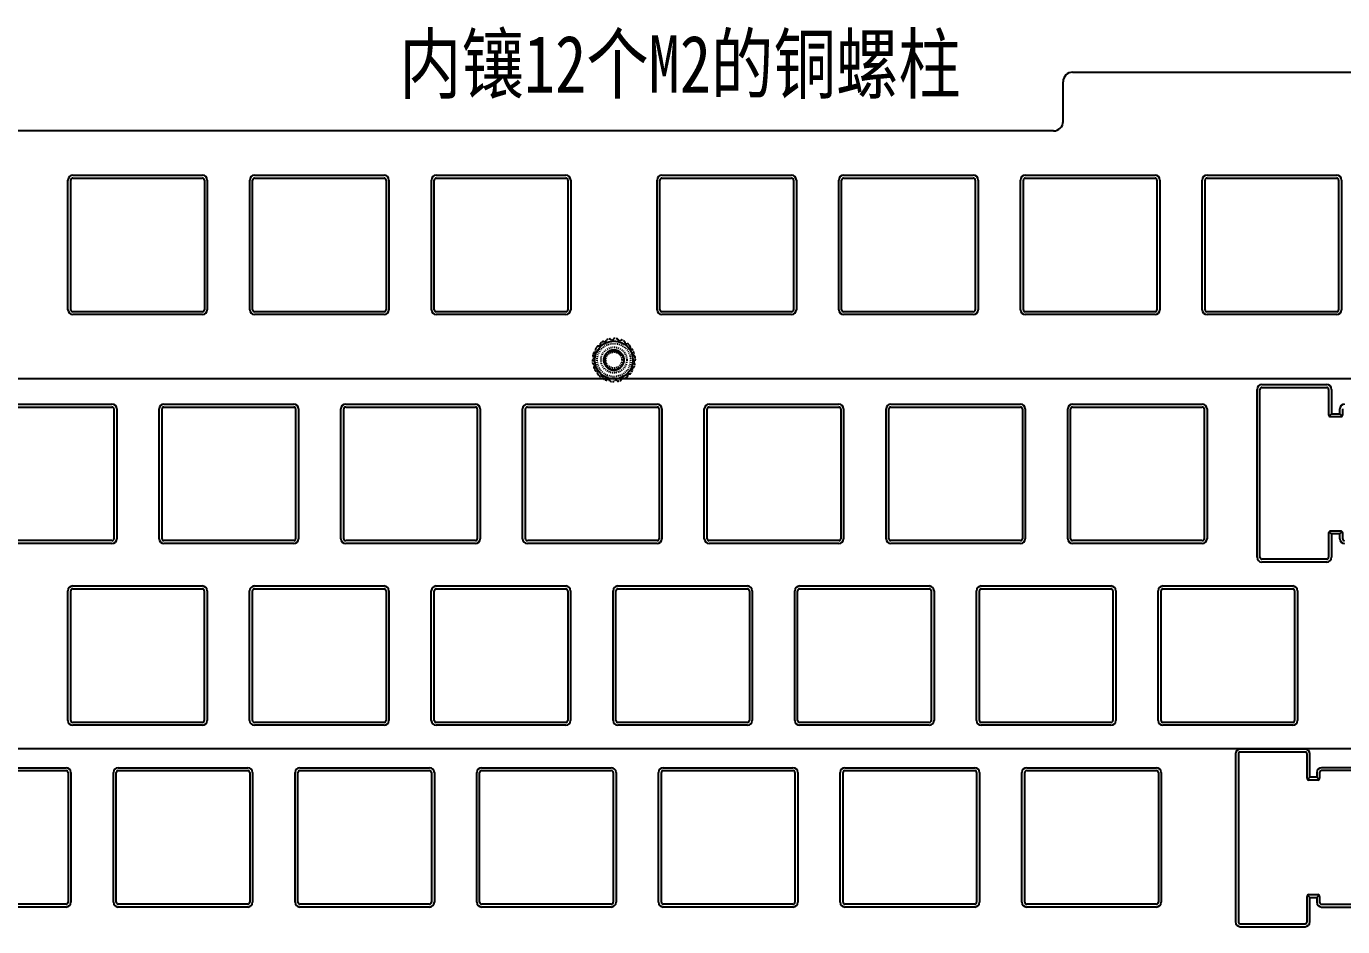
# Model space of a CAD drawing. Header units: inches. Extents: x 1416 to 2607, y 166 to 435.
# Drawn here: x 1677.5 to 1815.5, y 301.5 to 395.9 of the extents above; entities that cross this region are included whole.
import ezdxf

# ---------------------------------------------------------------- set-up
doc = ezdxf.new("R2010")
doc.units = ezdxf.units.IN
doc.header["$LTSCALE"] = 0.909449
doc.header["$MEASUREMENT"] = 0
doc.header["$PDMODE"] = 3
doc.header["$PDSIZE"] = 0.3125
doc.linetypes.add('HIDDEN', pattern=[0.2, 0.1, -0.1])
doc.linetypes.add('PHANTOM', pattern=[0.8, 0.45, -0.05, 0.1, -0.05, 0.1, -0.05])
doc.layers.get('0').update_dxf_attribs({"linetype": 'CONTINUOUS'})
doc.layers.get('Defpoints').update_dxf_attribs({"linetype": 'CONTINUOUS'})
for name, color, linetype in [('DEFAULT_2', 8, 'HIDDEN'), ('DEFAULT_3', 7, 'PHANTOM'), ('文字', 4, 'CONTINUOUS')]:
    doc.layers.add(name, color=color, linetype=linetype)
doc.styles.get("Standard").update_dxf_attribs({"font": 'txt', "width": 0.8})
doc.dimstyles.get("Standard").update_dxf_attribs({"dimtxt": 6, "dimasz": 4.5, "dimexe": 1, "dimexo": 1, "dimgap": 0.09, "dimtad": 0, "dimzin": 1, "dimdsep": 46, "dimtxsty": 'STANDARD', "dimcen": 0.09, "dimclrd": 5, "dimclre": 5, "dimclrt": 1, "dimadec": 0, "dimazin": 0, "dimtp": 0.01, "dimtm": 0.01, "dimtfac": 1, "dimtofl": 0, "dimtmove": 0, "dimatfit": 3, "dimfxl": 1, "dimtolj": 1, "dimtzin": 4, "dimarcsym": 0})

# ---------------------------------------------------------------- blocks, each defined once
blk = doc.blocks.new('*D17')
at = {"layer": 'DEFAULT_3', "color": 3, "linetype": 'ByBlock', "lineweight": -2}
for p, q in [((1473.09, 358.95), (1468.59, 358.95)), ((1473.09, 356.95), (1473.09, 359.95)), ((1862.72, 358.95), (1477.59, 358.95)), ((1867.22, 356.95), (1867.22, 359.95))]:
    blk.add_line(p, q, dxfattribs=at)
at = {"layer": 'DEFAULT_3', "color": 3, "linetype": 'ByBlock'}
for points in [[(1477.59, 359.7), (1477.59, 358.2), (1473.09, 358.95)], [(1862.72, 359.7), (1862.72, 358.2), (1867.22, 358.95)]]:
    blk.add_solid(points, dxfattribs=at)
at = {"layer": 'Defpoints', "color": 0, "linetype": 'ByBlock'}
for p in [(1867.22, 358.95), (1473.09, 355.95), (1867.22, 355.95)]:
    blk.add_point(p, dxfattribs=at)
at = {"layer": 'DEFAULT_3', "color": 3, "linetype": 'ByBlock', "insert": (1450.5, 358.95), "char_height": 6, "attachment_point": 5}
blk.add_mtext('\\A1;394.13%%P0.1', dxfattribs=at)
blk = doc.blocks.new('*D18')
at = {"layer": 'DEFAULT_3', "color": 3, "linetype": 'ByBlock', "lineweight": -2}
for p, q in [((1469.9, 321.95), (1469.9, 319.15)), ((1870.22, 321.95), (1870.22, 319.15)), ((1469.9, 320.15), (1465.4, 320.15)), ((1865.72, 320.15), (1474.4, 320.15))]:
    blk.add_line(p, q, dxfattribs=at)
at = {"layer": 'DEFAULT_3', "color": 3, "linetype": 'ByBlock'}
for points in [[(1474.4, 320.9), (1474.4, 319.4), (1469.9, 320.15)], [(1865.72, 320.9), (1865.72, 319.4), (1870.22, 320.15)]]:
    blk.add_solid(points, dxfattribs=at)
at = {"layer": 'Defpoints', "color": 0, "linetype": 'ByBlock'}
for p in [(1469.9, 322.95), (1870.22, 322.95), (1469.9, 320.15)]:
    blk.add_point(p, dxfattribs=at)
at = {"layer": 'DEFAULT_3', "color": 3, "linetype": 'ByBlock', "insert": (1447.31, 320.15), "char_height": 6, "attachment_point": 5}
blk.add_mtext('\\A1;400.32%%P0.1', dxfattribs=at)

msp = doc.modelspace()

# ---------------------------------------------------------------- linework, layer by layer
at = {"color": 7, "linetype": 'Continuous'}
for p, q in [((1787.223, 391.075), (1849.223, 391.075)), ((1786.223, 385.924), (1786.223, 390.075)), ((1785.223, 384.924), (1590.193, 384.924)), ((1681.902, 366.173), (1681.902, 379.774)), ((1682.202, 366.173), (1682.202, 379.774)), ((1682.402, 380.274), (1696.002, 380.274)), ((1682.402, 379.974), (1696.002, 379.974)), ((1696.202, 379.774), (1696.202, 366.173)), ((1696.502, 379.774), (1696.502, 366.173)), ((1700.952, 366.173), (1700.952, 379.774)), ((1701.252, 366.173), (1701.252, 379.774)), ((1701.452, 380.274), (1715.052, 380.274)), ((1701.452, 379.974), (1715.052, 379.974)), ((1715.252, 379.774), (1715.252, 366.173)), ((1715.552, 379.774), (1715.552, 366.173)), ((1720.002, 366.173), (1720.002, 379.774)), ((1720.302, 366.173), (1720.302, 379.774)), ((1720.502, 380.274), (1734.102, 380.274)), ((1720.502, 379.974), (1734.102, 379.974)), ((1734.302, 379.774), (1734.302, 366.173)), ((1734.602, 379.774), (1734.602, 366.173)), ((1743.66, 366.173), (1743.66, 379.774)), ((1743.96, 366.173), (1743.96, 379.774)), ((1744.16, 380.274), (1757.76, 380.274)), ((1744.16, 379.974), (1757.76, 379.974)), ((1757.96, 379.774), (1757.96, 366.173)), ((1758.26, 379.774), (1758.26, 366.173)), ((1762.71, 366.173), (1762.71, 379.774)), ((1763.01, 366.173), (1763.01, 379.774)), ((1763.21, 380.274), (1776.81, 380.274)), ((1763.21, 379.974), (1776.81, 379.974)), ((1777.01, 379.774), (1777.01, 366.173)), ((1777.31, 379.774), (1777.31, 366.173)), ((1781.76, 366.173), (1781.76, 379.774)), ((1782.06, 366.173), (1782.06, 379.774)), ((1782.26, 380.274), (1795.86, 380.274)), ((1782.26, 379.974), (1795.86, 379.974)), ((1796.06, 379.774), (1796.06, 366.173)), ((1796.36, 379.774), (1796.36, 366.173)), ((1800.81, 366.173), (1800.81, 379.774)), ((1801.11, 366.173), (1801.11, 379.774)), ((1801.31, 380.274), (1814.91, 380.274)), ((1801.31, 379.974), (1814.91, 379.974)), ((1815.11, 379.774), (1815.11, 366.173)), ((1815.41, 379.774), (1815.41, 366.173)), ((1696.002, 365.974), (1682.402, 365.974)), ((1715.052, 365.974), (1701.452, 365.974)), ((1734.102, 365.974), (1720.502, 365.974)), ((1757.76, 365.974), (1744.16, 365.974)), ((1776.81, 365.974), (1763.21, 365.974)), ((1795.86, 365.974), (1782.26, 365.974)), ((1814.91, 365.974), (1801.31, 365.974)), ((1696.002, 365.674), (1682.402, 365.674)), ((1715.052, 365.674), (1701.452, 365.674)), ((1734.102, 365.674), (1720.502, 365.674)), ((1757.76, 365.674), (1744.16, 365.674)), ((1776.81, 365.674), (1763.21, 365.674)), ((1795.86, 365.674), (1782.26, 365.674)), ((1814.91, 365.674), (1801.31, 365.674)), ((1806.555, 340.232), (1806.555, 357.832)), ((1806.855, 340.232), (1806.855, 357.832)), ((1807.055, 358.332), (1813.855, 358.332)), ((1807.055, 358.032), (1813.855, 358.032)), ((1814.055, 357.832), (1814.055, 355.174)), ((1814.355, 357.832), (1814.355, 355.274)), ((1672.913, 356.274), (1686.513, 356.274)), ((1691.963, 356.274), (1705.563, 356.274)), ((1711.013, 356.274), (1724.613, 356.274)), ((1730.063, 356.274), (1743.663, 356.274)), ((1749.113, 356.274), (1762.713, 356.274)), ((1768.163, 356.274), (1781.763, 356.274)), ((1787.213, 356.274), (1800.813, 356.274)), ((1672.913, 355.974), (1686.513, 355.974)), ((1686.713, 355.774), (1686.713, 342.173)), ((1687.013, 355.774), (1687.013, 342.173)), ((1691.463, 342.173), (1691.463, 355.774)), ((1691.763, 342.173), (1691.763, 355.774)), ((1691.963, 355.974), (1705.563, 355.974)), ((1705.763, 355.774), (1705.763, 342.173)), ((1706.063, 355.774), (1706.063, 342.173)), ((1710.513, 342.173), (1710.513, 355.774)), ((1710.813, 342.173), (1710.813, 355.774)), ((1711.013, 355.974), (1724.613, 355.974)), ((1724.813, 355.774), (1724.813, 342.173)), ((1725.113, 355.774), (1725.113, 342.173)), ((1729.563, 342.173), (1729.563, 355.774)), ((1729.863, 342.173), (1729.863, 355.774)), ((1730.063, 355.974), (1743.663, 355.974)), ((1743.863, 355.774), (1743.863, 342.173)), ((1744.163, 355.774), (1744.163, 342.173)), ((1748.613, 342.173), (1748.613, 355.774)), ((1748.913, 342.173), (1748.913, 355.774)), ((1749.113, 355.974), (1762.713, 355.974)), ((1762.913, 355.774), (1762.913, 342.173)), ((1763.213, 355.774), (1763.213, 342.173)), ((1767.663, 342.173), (1767.663, 355.774)), ((1767.963, 342.173), (1767.963, 355.774)), ((1768.163, 355.974), (1781.763, 355.974)), ((1781.963, 355.774), (1781.963, 342.173)), ((1782.263, 355.774), (1782.263, 342.173)), ((1786.713, 342.173), (1786.713, 355.774)), ((1787.013, 342.173), (1787.013, 355.774)), ((1787.213, 355.974), (1800.813, 355.974)), ((1801.013, 355.774), (1801.013, 342.173)), ((1801.313, 355.774), (1801.313, 342.173)), ((1814.355, 355.274), (1814.114, 355.032)), ((1814.255, 354.974), (1815.333, 354.974)), ((1814.355, 355.274), (1815.233, 355.274)), ((1815.233, 355.274), (1815.233, 355.774)), ((1815.233, 355.274), (1815.474, 355.032)), ((1815.533, 355.174), (1815.533, 355.774)), ((1814.055, 342.774), (1814.055, 340.232)), ((1814.355, 342.674), (1814.114, 342.915)), ((1815.333, 342.974), (1814.255, 342.974)), ((1815.233, 342.674), (1814.355, 342.674)), ((1814.355, 342.674), (1814.355, 340.232)), ((1815.233, 342.674), (1815.474, 342.915)), ((1815.233, 342.173), (1815.233, 342.674)), ((1815.533, 342.173), (1815.533, 342.774)), ((1686.513, 341.974), (1672.913, 341.974)), ((1686.513, 341.674), (1672.913, 341.674)), ((1705.563, 341.974), (1691.963, 341.974)), ((1705.563, 341.674), (1691.963, 341.674)), ((1724.613, 341.974), (1711.013, 341.974)), ((1724.613, 341.674), (1711.013, 341.674)), ((1743.663, 341.974), (1730.063, 341.974)), ((1743.663, 341.674), (1730.063, 341.674)), ((1762.713, 341.974), (1749.113, 341.974)), ((1762.713, 341.674), (1749.113, 341.674)), ((1781.763, 341.974), (1768.163, 341.974)), ((1781.763, 341.674), (1768.163, 341.674)), ((1800.813, 341.974), (1787.213, 341.974)), ((1800.813, 341.674), (1787.213, 341.674)), ((1813.855, 340.032), (1807.055, 340.032)), ((1813.855, 339.732), (1807.055, 339.732)), ((1681.893, 323.124), (1681.893, 336.724)), ((1682.193, 323.124), (1682.193, 336.724)), ((1682.393, 337.224), (1695.993, 337.224)), ((1682.393, 336.924), (1695.993, 336.924)), ((1696.193, 336.724), (1696.193, 323.124)), ((1696.493, 336.724), (1696.493, 323.124)), ((1700.943, 323.124), (1700.943, 336.724)), ((1701.243, 323.124), (1701.243, 336.724)), ((1701.443, 337.224), (1715.043, 337.224)), ((1701.443, 336.924), (1715.043, 336.924)), ((1715.243, 336.724), (1715.243, 323.124)), ((1715.543, 336.724), (1715.543, 323.124)), ((1719.993, 323.124), (1719.993, 336.724)), ((1720.293, 323.124), (1720.293, 336.724)), ((1720.493, 337.224), (1734.093, 337.224)), ((1720.493, 336.924), (1734.093, 336.924)), ((1734.293, 336.724), (1734.293, 323.124)), ((1734.593, 336.724), (1734.593, 323.124)), ((1739.043, 323.124), (1739.043, 336.724)), ((1739.343, 323.124), (1739.343, 336.724)), ((1739.543, 337.224), (1753.143, 337.224)), ((1739.543, 336.924), (1753.143, 336.924)), ((1753.343, 336.724), (1753.343, 323.124)), ((1753.643, 336.724), (1753.643, 323.124)), ((1758.093, 323.124), (1758.093, 336.724)), ((1758.393, 323.124), (1758.393, 336.724)), ((1758.593, 337.224), (1772.193, 337.224)), ((1758.593, 336.924), (1772.193, 336.924)), ((1772.393, 336.724), (1772.393, 323.124)), ((1772.693, 336.724), (1772.693, 323.124)), ((1777.143, 323.124), (1777.143, 336.724)), ((1777.443, 323.124), (1777.443, 336.724)), ((1777.643, 337.224), (1791.243, 337.224)), ((1777.643, 336.924), (1791.243, 336.924)), ((1791.443, 336.724), (1791.443, 323.124)), ((1791.743, 336.724), (1791.743, 323.124)), ((1796.193, 323.124), (1796.193, 336.724)), ((1796.493, 323.124), (1796.493, 336.724)), ((1796.693, 337.224), (1810.293, 337.224)), ((1796.693, 336.924), (1810.293, 336.924)), ((1810.493, 336.724), (1810.493, 323.124)), ((1810.793, 336.724), (1810.793, 323.124)), ((1695.993, 322.924), (1682.393, 322.924)), ((1715.043, 322.924), (1701.443, 322.924)), ((1734.093, 322.924), (1720.493, 322.924)), ((1753.143, 322.924), (1739.543, 322.924)), ((1772.193, 322.924), (1758.593, 322.924)), ((1791.243, 322.924), (1777.643, 322.924)), ((1810.293, 322.924), (1796.693, 322.924)), ((1695.993, 322.624), (1682.393, 322.624)), ((1715.043, 322.624), (1701.443, 322.624)), ((1734.093, 322.624), (1720.493, 322.624)), ((1753.143, 322.624), (1739.543, 322.624)), ((1772.193, 322.624), (1758.593, 322.624)), ((1791.243, 322.624), (1777.643, 322.624)), ((1810.293, 322.624), (1796.693, 322.624)), ((1804.296, 319.615), (1804.296, 302.015)), ((1804.596, 319.615), (1804.596, 302.015)), ((1811.596, 320.115), (1804.796, 320.115)), ((1811.596, 319.815), (1804.796, 319.815)), ((1811.796, 317.073), (1811.796, 319.615)), ((1812.096, 317.173), (1812.096, 319.615)), ((1668.108, 318.173), (1681.708, 318.173)), ((1668.108, 317.873), (1681.708, 317.873)), ((1681.908, 317.673), (1681.908, 304.073)), ((1682.208, 317.673), (1682.208, 304.073)), ((1686.658, 304.073), (1686.658, 317.673)), ((1686.958, 304.073), (1686.958, 317.673)), ((1687.158, 318.173), (1700.758, 318.173)), ((1687.158, 317.873), (1700.758, 317.873)), ((1700.958, 317.673), (1700.958, 304.073)), ((1701.258, 317.673), (1701.258, 304.073)), ((1705.708, 304.073), (1705.708, 317.673)), ((1706.008, 304.073), (1706.008, 317.673)), ((1706.208, 318.173), (1719.808, 318.173)), ((1706.208, 317.873), (1719.808, 317.873)), ((1720.008, 317.673), (1720.008, 304.073)), ((1720.308, 317.673), (1720.308, 304.073)), ((1724.758, 304.073), (1724.758, 317.673)), ((1725.058, 304.073), (1725.058, 317.673)), ((1725.258, 318.173), (1738.858, 318.173)), ((1725.258, 317.873), (1738.858, 317.873)), ((1739.058, 317.673), (1739.058, 304.073)), ((1739.358, 317.673), (1739.358, 304.073)), ((1743.808, 304.073), (1743.808, 317.673)), ((1744.108, 304.073), (1744.108, 317.673)), ((1744.308, 318.173), (1757.908, 318.173)), ((1744.308, 317.873), (1757.908, 317.873)), ((1758.108, 317.673), (1758.108, 304.073)), ((1758.408, 317.673), (1758.408, 304.073)), ((1762.858, 304.073), (1762.858, 317.673)), ((1763.158, 304.073), (1763.158, 317.673)), ((1763.358, 318.173), (1776.958, 318.173)), ((1763.358, 317.873), (1776.958, 317.873)), ((1777.158, 317.673), (1777.158, 304.073)), ((1777.458, 317.673), (1777.458, 304.073)), ((1781.908, 304.073), (1781.908, 317.673)), ((1782.208, 304.073), (1782.208, 317.673)), ((1782.408, 318.173), (1796.008, 318.173)), ((1782.408, 317.873), (1796.008, 317.873)), ((1796.208, 317.673), (1796.208, 304.073)), ((1796.508, 317.673), (1796.508, 304.073)), ((1812.818, 317.673), (1812.818, 317.173)), ((1813.118, 317.673), (1813.118, 317.073)), ((1826.918, 318.173), (1813.318, 318.173)), ((1826.918, 317.873), (1813.318, 317.873)), ((1811.854, 316.932), (1812.096, 317.173)), ((1812.918, 316.873), (1811.996, 316.873)), ((1812.818, 317.173), (1812.096, 317.173)), ((1813.059, 316.932), (1812.818, 317.173)), ((1681.708, 303.873), (1668.108, 303.873)), ((1700.758, 303.873), (1687.158, 303.873)), ((1719.808, 303.873), (1706.208, 303.873)), ((1738.858, 303.873), (1725.258, 303.873)), ((1757.908, 303.873), (1744.308, 303.873)), ((1776.958, 303.873), (1763.358, 303.873)), ((1796.008, 303.873), (1782.408, 303.873)), ((1811.796, 302.015), (1811.796, 304.673)), ((1811.854, 304.815), (1812.096, 304.573)), ((1811.996, 304.873), (1812.918, 304.873)), ((1812.096, 304.573), (1812.818, 304.573)), ((1812.096, 302.015), (1812.096, 304.573)), ((1813.059, 304.815), (1812.818, 304.573)), ((1812.818, 304.573), (1812.818, 304.073)), ((1813.118, 304.673), (1813.118, 304.073)), ((1813.318, 303.873), (1826.918, 303.873)), ((1681.708, 303.573), (1668.108, 303.573)), ((1700.758, 303.573), (1687.158, 303.573)), ((1719.808, 303.573), (1706.208, 303.573)), ((1738.858, 303.573), (1725.258, 303.573)), ((1757.908, 303.573), (1744.308, 303.573)), ((1776.958, 303.573), (1763.358, 303.573)), ((1796.008, 303.573), (1782.408, 303.573)), ((1813.318, 303.573), (1826.918, 303.573)), ((1804.796, 301.815), (1811.596, 301.815)), ((1804.796, 301.515), (1811.596, 301.515))]:
    msp.add_line(p, q, dxfattribs=at)
msp.add_circle((1739.132, 360.905), 2, dxfattribs=at)
for centre, radius, start, end in [((1787.223, 390.075), 1, 90, 180), ((1785.223, 385.924), 1, 270, 0), ((1682.402, 379.774), 0.5, 90.00009, 179.99991), ((1682.402, 379.774), 0.2, 90.00013, 179.99965), ((1696.002, 379.774), 0.5, 0.00009, 89.99991), ((1696.002, 379.774), 0.2, 0, 89.99965), ((1701.452, 379.774), 0.5, 90.00009, 179.99991), ((1701.452, 379.774), 0.2, 90.00013, 179.99965), ((1715.052, 379.774), 0.5, 0.00009, 89.99991), ((1715.052, 379.774), 0.2, 0, 89.99965), ((1720.502, 379.774), 0.5, 90.00009, 179.99991), ((1720.502, 379.774), 0.2, 90.00013, 179.99965), ((1734.102, 379.774), 0.5, 0.00009, 89.99991), ((1734.102, 379.774), 0.2, 0, 89.99965), ((1744.16, 379.774), 0.5, 90.00009, 179.99991), ((1744.16, 379.774), 0.2, 90.00013, 179.99965), ((1757.76, 379.774), 0.5, 0.00009, 89.99991), ((1757.76, 379.774), 0.2, 0, 89.99965), ((1763.21, 379.774), 0.5, 90.00009, 179.99991), ((1763.21, 379.774), 0.2, 90.00013, 179.99965), ((1776.81, 379.774), 0.5, 0.00009, 89.99991), ((1776.81, 379.774), 0.2, 0, 89.99965), ((1782.26, 379.774), 0.5, 90.00009, 179.99991), ((1782.26, 379.774), 0.2, 90.00013, 179.99965), ((1795.86, 379.774), 0.5, 0.00009, 89.99991), ((1795.86, 379.774), 0.2, 0, 89.99965), ((1801.31, 379.774), 0.5, 90.00009, 179.99991), ((1801.31, 379.774), 0.2, 90.00013, 179.99965), ((1814.91, 379.774), 0.5, 0.00009, 89.99991), ((1814.91, 379.774), 0.2, 0, 89.99965), ((1682.402, 366.173), 0.5, 180.00009, 269.99991), ((1682.402, 366.173), 0.2, 180.00013, 269.99965), ((1696.002, 366.173), 0.5, 270.00009, 359.99991), ((1696.002, 366.173), 0.2, 270.00013, 0), ((1701.452, 366.173), 0.5, 180.00009, 269.99991), ((1701.452, 366.173), 0.2, 180.00013, 269.99965), ((1715.052, 366.173), 0.5, 270.00009, 359.99991), ((1715.052, 366.173), 0.2, 270.00013, 0), ((1720.502, 366.173), 0.5, 180.00009, 269.99991), ((1720.502, 366.173), 0.2, 180.00013, 269.99965), ((1734.102, 366.173), 0.5, 270.00009, 359.99991), ((1734.102, 366.173), 0.2, 270.00013, 0), ((1744.16, 366.173), 0.5, 180.00009, 269.99991), ((1744.16, 366.173), 0.2, 180.00013, 269.99965), ((1757.76, 366.173), 0.5, 270.00009, 359.99991), ((1757.76, 366.173), 0.2, 270.00013, 0), ((1763.21, 366.173), 0.5, 180.00009, 269.99991), ((1763.21, 366.173), 0.2, 180.00013, 269.99965), ((1776.81, 366.173), 0.5, 270.00009, 359.99991), ((1776.81, 366.173), 0.2, 270.00013, 0), ((1782.26, 366.173), 0.5, 180.00009, 269.99991), ((1782.26, 366.173), 0.2, 180.00013, 269.99965), ((1795.86, 366.173), 0.5, 270.00009, 359.99991), ((1795.86, 366.173), 0.2, 270.00013, 0), ((1801.31, 366.173), 0.5, 180.00009, 269.99991), ((1801.31, 366.173), 0.2, 180.00013, 269.99965), ((1814.91, 366.173), 0.5, 270.00009, 359.99991), ((1814.91, 366.173), 0.2, 270.00013, 0), ((1807.055, 357.832), 0.5, 90.00009, 179.99991), ((1807.055, 357.832), 0.2, 90.00035, 180), ((1813.855, 357.832), 0.5, 0.00007, 89.99991), ((1813.855, 357.832), 0.2, 0.00035, 90), ((1686.513, 355.774), 0.5, 0.00009, 89.99991), ((1691.963, 355.774), 0.5, 90.00009, 179.99991), ((1705.563, 355.774), 0.5, 0.00009, 89.99991), ((1711.013, 355.774), 0.5, 90.00009, 179.99991), ((1724.613, 355.774), 0.5, 0.00009, 89.99991), ((1730.063, 355.774), 0.5, 90.00009, 179.99991), ((1743.663, 355.774), 0.5, 0.00009, 89.99991), ((1749.113, 355.774), 0.5, 90.00009, 179.99991), ((1762.713, 355.774), 0.5, 0.00009, 89.99991), ((1768.163, 355.774), 0.5, 90.00009, 179.99991), ((1781.763, 355.774), 0.5, 0.00009, 89.99991), ((1787.213, 355.774), 0.5, 90.00009, 179.99991), ((1800.813, 355.774), 0.5, 0.00009, 89.99991), ((1815.733, 355.774), 0.5, 90.00009, 179.999), ((1686.513, 355.774), 0.2, 0, 89.99965), ((1691.963, 355.774), 0.2, 90.00013, 179.99965), ((1705.563, 355.774), 0.2, 0, 89.99965), ((1711.013, 355.774), 0.2, 90.00013, 179.99965), ((1724.613, 355.774), 0.2, 0, 89.99965), ((1730.063, 355.774), 0.2, 90.00013, 179.99965), ((1743.663, 355.774), 0.2, 0, 89.99965), ((1749.113, 355.774), 0.2, 90.00013, 179.99965), ((1762.713, 355.774), 0.2, 0, 89.99965), ((1768.163, 355.774), 0.2, 90.00013, 179.99965), ((1781.763, 355.774), 0.2, 0, 89.99965), ((1787.213, 355.774), 0.2, 90.00013, 179.99965), ((1800.813, 355.774), 0.2, 0, 89.99965), ((1814.255, 355.174), 0.2, 180, 270), ((1815.333, 355.174), 0.2, 270, 0), ((1814.255, 342.774), 0.2, 90, 180), ((1815.333, 342.774), 0.2, 0, 90), ((1686.513, 342.173), 0.5, 270.00009, 359.99991), ((1686.513, 342.173), 0.2, 270.00013, 0), ((1691.963, 342.173), 0.5, 180.00009, 269.99991), ((1691.963, 342.173), 0.2, 180.00013, 269.99965), ((1705.563, 342.173), 0.5, 270.00009, 359.99991), ((1705.563, 342.173), 0.2, 270.00013, 0), ((1711.013, 342.173), 0.5, 180.00009, 269.99991), ((1711.013, 342.173), 0.2, 180.00013, 269.99965), ((1724.613, 342.173), 0.5, 270.00009, 359.99991), ((1724.613, 342.173), 0.2, 270.00013, 0), ((1730.063, 342.173), 0.5, 180.00009, 269.99991), ((1730.063, 342.173), 0.2, 180.00013, 269.99965), ((1743.663, 342.173), 0.5, 270.00009, 359.99991), ((1743.663, 342.173), 0.2, 270.00013, 0), ((1749.113, 342.173), 0.5, 180.00009, 269.99991), ((1749.113, 342.173), 0.2, 180.00013, 269.99965), ((1762.713, 342.173), 0.5, 270.00009, 359.99991), ((1762.713, 342.173), 0.2, 270.00013, 0), ((1768.163, 342.173), 0.5, 180.00009, 269.99991), ((1768.163, 342.173), 0.2, 180.00013, 269.99965), ((1781.763, 342.173), 0.5, 270.00009, 359.99991), ((1781.763, 342.173), 0.2, 270.00013, 0), ((1787.213, 342.173), 0.5, 180.00009, 269.99991), ((1787.213, 342.173), 0.2, 180.00013, 269.99965), ((1800.813, 342.173), 0.5, 270.00009, 359.99991), ((1800.813, 342.173), 0.2, 270.00013, 0), ((1815.733, 342.173), 0.5, 180.00001, 269.99899), ((1815.733, 342.173), 0.2, 180.00013, 269.99965), ((1807.055, 340.232), 0.5, 180.00009, 269.99991), ((1807.055, 340.232), 0.2, 180.00035, 270), ((1813.855, 340.232), 0.5, 270.00009, 359.99999), ((1813.855, 340.232), 0.2, 270.00035, 0), ((1682.393, 336.724), 0.5, 90.00009, 179.99991), ((1682.393, 336.724), 0.2, 90.00013, 179.99965), ((1695.993, 336.724), 0.5, 0.00009, 89.99991), ((1695.993, 336.724), 0.2, 0, 89.99965), ((1701.443, 336.724), 0.5, 90.00009, 179.99991), ((1701.443, 336.724), 0.2, 90.00013, 179.99965), ((1715.043, 336.724), 0.5, 0.00009, 89.99991), ((1715.043, 336.724), 0.2, 0, 89.99965), ((1720.493, 336.724), 0.5, 90.00009, 179.99991), ((1720.493, 336.724), 0.2, 90.00013, 179.99965), ((1734.093, 336.724), 0.5, 0.00009, 89.99991), ((1734.093, 336.724), 0.2, 0, 89.99965), ((1739.543, 336.724), 0.5, 90.00009, 179.99991), ((1739.543, 336.724), 0.2, 90.00013, 179.99965), ((1753.143, 336.724), 0.5, 0.00009, 89.99991), ((1753.143, 336.724), 0.2, 0, 89.99965), ((1758.593, 336.724), 0.5, 90.00009, 179.99991), ((1758.593, 336.724), 0.2, 90.00013, 179.99965), ((1772.193, 336.724), 0.5, 0.00009, 89.99991), ((1772.193, 336.724), 0.2, 0, 89.99965), ((1777.643, 336.724), 0.5, 90.00009, 179.99991), ((1777.643, 336.724), 0.2, 90.00013, 179.99965), ((1791.243, 336.724), 0.5, 0.00009, 89.99991), ((1791.243, 336.724), 0.2, 0, 89.99965), ((1796.693, 336.724), 0.5, 90.00009, 179.99991), ((1796.693, 336.724), 0.2, 90.00013, 179.99965), ((1810.293, 336.724), 0.5, 0.00009, 89.99991), ((1810.293, 336.724), 0.2, 0, 89.99965), ((1682.393, 323.124), 0.5, 180.00009, 269.99991), ((1682.393, 323.124), 0.2, 180.00013, 269.99965), ((1695.993, 323.124), 0.5, 270.00009, 359.99991), ((1695.993, 323.124), 0.2, 270.00013, 0), ((1701.443, 323.124), 0.5, 180.00009, 269.99991), ((1701.443, 323.124), 0.2, 180.00013, 269.99965), ((1715.043, 323.124), 0.5, 270.00009, 359.99991), ((1715.043, 323.124), 0.2, 270.00013, 0), ((1720.493, 323.124), 0.5, 180.00009, 269.99991), ((1720.493, 323.124), 0.2, 180.00013, 269.99965), ((1734.093, 323.124), 0.5, 270.00009, 359.99991), ((1734.093, 323.124), 0.2, 270.00013, 0), ((1739.543, 323.124), 0.5, 180.00009, 269.99991), ((1739.543, 323.124), 0.2, 180.00013, 269.99965), ((1753.143, 323.124), 0.5, 270.00009, 359.99991), ((1753.143, 323.124), 0.2, 270.00013, 0), ((1758.593, 323.124), 0.5, 180.00009, 269.99991), ((1758.593, 323.124), 0.2, 180.00013, 269.99965), ((1772.193, 323.124), 0.5, 270.00009, 359.99991), ((1772.193, 323.124), 0.2, 270.00013, 0), ((1777.643, 323.124), 0.5, 180.00009, 269.99991), ((1777.643, 323.124), 0.2, 180.00013, 269.99965), ((1791.243, 323.124), 0.5, 270.00009, 359.99991), ((1791.243, 323.124), 0.2, 270.00013, 0), ((1796.693, 323.124), 0.5, 180.00009, 269.99991), ((1796.693, 323.124), 0.2, 180.00013, 269.99965), ((1810.293, 323.124), 0.5, 270.00009, 359.99991), ((1810.293, 323.124), 0.2, 270.00013, 0), ((1804.796, 319.615), 0.5, 90.00014, 179.99986), ((1804.796, 319.615), 0.2, 90.00049, 180), ((1811.596, 319.615), 0.5, 0.00012, 89.99986), ((1811.596, 319.615), 0.2, 0.00049, 90), ((1681.708, 317.673), 0.5, 0.00009, 89.99991), ((1681.708, 317.673), 0.2, 0, 89.99965), ((1687.158, 317.673), 0.5, 90.00009, 179.99991), ((1687.158, 317.673), 0.2, 90.00013, 179.99965), ((1700.758, 317.673), 0.5, 0.00009, 89.99991), ((1700.758, 317.673), 0.2, 0, 89.99965), ((1706.208, 317.673), 0.5, 90.00009, 179.99991), ((1706.208, 317.673), 0.2, 90.00013, 179.99965), ((1719.808, 317.673), 0.5, 0.00009, 89.99991), ((1719.808, 317.673), 0.2, 0, 89.99965), ((1725.258, 317.673), 0.5, 90.00009, 179.99991), ((1725.258, 317.673), 0.2, 90.00013, 179.99965), ((1738.858, 317.673), 0.5, 0.00009, 89.99991), ((1738.858, 317.673), 0.2, 0, 89.99965), ((1744.308, 317.673), 0.5, 90.00009, 179.99991), ((1744.308, 317.673), 0.2, 90.00013, 179.99965), ((1757.908, 317.673), 0.5, 0.00009, 89.99991), ((1757.908, 317.673), 0.2, 0, 89.99965), ((1763.358, 317.673), 0.5, 90.00009, 179.99991), ((1763.358, 317.673), 0.2, 90.00013, 179.99965), ((1776.958, 317.673), 0.5, 0.00009, 89.99991), ((1776.958, 317.673), 0.2, 0, 89.99965), ((1782.408, 317.673), 0.5, 90.00009, 179.99991), ((1782.408, 317.673), 0.2, 90.00013, 179.99965), ((1796.008, 317.673), 0.5, 0.00009, 89.99991), ((1796.008, 317.673), 0.2, 0, 89.99965), ((1813.318, 317.673), 0.5, 90.00014, 179.99895), ((1813.318, 317.673), 0.2, 90.00018, 179.99951), ((1811.996, 317.073), 0.2, 180, 270), ((1812.918, 317.073), 0.2, 270, 0.00002), ((1681.708, 304.073), 0.5, 270.00009, 359.99991), ((1681.708, 304.073), 0.2, 270.00013, 0), ((1687.158, 304.073), 0.5, 180.00009, 269.99991), ((1687.158, 304.073), 0.2, 180.00013, 269.99965), ((1700.758, 304.073), 0.5, 270.00009, 359.99991), ((1700.758, 304.073), 0.2, 270.00013, 0), ((1706.208, 304.073), 0.5, 180.00009, 269.99991), ((1706.208, 304.073), 0.2, 180.00013, 269.99965), ((1719.808, 304.073), 0.5, 270.00009, 359.99991), ((1719.808, 304.073), 0.2, 270.00013, 0), ((1725.258, 304.073), 0.5, 180.00009, 269.99991), ((1725.258, 304.073), 0.2, 180.00013, 269.99965), ((1738.858, 304.073), 0.5, 270.00009, 359.99991), ((1738.858, 304.073), 0.2, 270.00013, 0), ((1744.308, 304.073), 0.5, 180.00009, 269.99991), ((1744.308, 304.073), 0.2, 180.00013, 269.99965), ((1757.908, 304.073), 0.5, 270.00009, 359.99991), ((1757.908, 304.073), 0.2, 270.00013, 0), ((1763.358, 304.073), 0.5, 180.00009, 269.99991), ((1763.358, 304.073), 0.2, 180.00013, 269.99965), ((1776.958, 304.073), 0.5, 270.00009, 359.99991), ((1776.958, 304.073), 0.2, 270.00013, 0), ((1782.408, 304.073), 0.5, 180.00009, 269.99991), ((1782.408, 304.073), 0.2, 180.00013, 269.99965), ((1796.008, 304.073), 0.5, 270.00009, 359.99991), ((1796.008, 304.073), 0.2, 270.00013, 0), ((1811.996, 304.673), 0.2, 90, 180), ((1813.318, 304.073), 0.5, 180.00002, 269.99893), ((1812.918, 304.673), 0.2, 0, 90), ((1813.318, 304.073), 0.2, 180.00018, 269.99961), ((1804.796, 302.015), 0.5, 180.00014, 269.99986), ((1804.796, 302.015), 0.2, 180.00049, 270), ((1811.596, 302.015), 0.5, 270.00014, 359.99998), ((1811.596, 302.015), 0.2, 270.00039, 0)]:
    msp.add_arc(centre, radius, start, end, dxfattribs=at)
at = {"layer": 'DEFAULT_2', "color": 8, "linetype": 'HIDDEN'}
for p, q in [((1738.3, 362.854), (1738.346, 362.976)), ((1738.777, 363.091), (1738.878, 363.009)), ((1739.017, 363.021), (1739.102, 363.12)), ((1739.546, 363.081), (1739.613, 362.969)), ((1739.748, 362.933), (1739.861, 362.996)), ((1737.061, 361.691), (1737.183, 361.737)), ((1737.242, 361.863), (1737.199, 361.986)), ((1737.585, 362.353), (1737.455, 362.352)), ((1737.685, 362.582), (1737.683, 362.452)), ((1738.051, 362.838), (1738.173, 362.795)), ((1739.132, 361.755), (1739.132, 361.952)), ((1740.265, 362.808), (1740.29, 362.68)), ((1740.404, 362.6), (1740.532, 362.621)), ((1740.848, 362.305), (1740.827, 362.177)), ((1740.907, 362.063), (1741.035, 362.039)), ((1741.223, 361.634), (1741.16, 361.521)), ((1736.917, 360.935), (1737.016, 361.02)), ((1737.028, 361.159), (1736.946, 361.26)), ((1737.068, 360.424), (1736.956, 360.49)), ((1737.04, 360.176), (1737.104, 360.289)), ((1738.446, 360.113), (1738.575, 360.263)), ((1741.196, 361.386), (1741.308, 361.319)), ((1741.236, 360.651), (1741.318, 360.55)), ((1741.347, 360.875), (1741.248, 360.79)), ((1737.357, 359.747), (1737.229, 359.771)), ((1737.416, 359.505), (1737.437, 359.633)), ((1737.86, 359.21), (1737.732, 359.189)), ((1737.998, 359.002), (1737.974, 359.13)), ((1738.516, 358.877), (1738.403, 358.813)), ((1738.717, 358.729), (1738.651, 358.841)), ((1739.487, 358.719), (1739.386, 358.801)), ((1739.634, 359.986), (1739.539, 360.159)), ((1739.964, 358.956), (1739.918, 358.834)), ((1740.213, 358.972), (1740.09, 359.015)), ((1740.579, 359.228), (1740.58, 359.358)), ((1740.679, 359.457), (1740.809, 359.458)), ((1741.022, 359.946), (1741.065, 359.824)), ((1741.203, 360.119), (1741.081, 360.073)), ((1739.247, 358.789), (1739.162, 358.69))]:
    msp.add_line(p, q, dxfattribs=at)
for radius in [1.75, 1.35, 0.85]:
    msp.add_circle((1739.132, 360.905), radius, dxfattribs=at)
for centre, radius, start, end in [((1738.439, 362.94), 0.1, 108.78772, 159.31073), ((1739.132, 360.905), 2.25, 101.21228, 108.78772), ((1738.714, 363.014), 0.1, 50.68927, 101.21228), ((1738.941, 363.086), 0.1, 230.68927, 319.31073), ((1739.177, 363.054), 0.1, 88.78772, 139.31073), ((1739.132, 360.905), 2.25, 81.21228, 88.78772), ((1739.46, 363.03), 0.1, 30.68927, 81.21228), ((1739.699, 363.02), 0.1, 210.68927, 299.31073), ((1739.91, 362.909), 0.1, 68.78772, 119.31073), ((1739.132, 360.905), 2.25, 61.21228, 68.78772), ((1739.132, 360.905), 2.25, 161.21228, 168.78772), ((1737.096, 361.597), 0.1, 110.68927, 161.21228), ((1737.147, 361.83), 0.1, 290.68927, 19.31073), ((1737.293, 362.019), 0.1, 148.78772, 199.31073), ((1739.132, 360.905), 2.25, 141.21228, 148.78772), ((1737.456, 362.252), 0.1, 90.68927, 141.21228), ((1737.583, 362.453), 0.1, 270.68927, 359.31073), ((1737.785, 362.581), 0.1, 128.78772, 179.31073), ((1739.132, 360.905), 2.25, 121.21228, 128.78772), ((1738.018, 362.744), 0.1, 70.68927, 121.21228), ((1738.206, 362.89), 0.1, 250.68927, 339.31073), ((1740.167, 362.789), 0.1, 10.68927, 61.21228), ((1740.388, 362.699), 0.1, 190.68927, 279.31073), ((1740.548, 362.522), 0.1, 48.78772, 99.31073), ((1739.132, 360.905), 2.25, 41.21228, 48.78772), ((1740.749, 362.321), 0.1, 350.68927, 41.21228), ((1740.926, 362.161), 0.1, 170.68927, 259.31073), ((1741.016, 361.94), 0.1, 28.78772, 79.31073), ((1739.132, 360.905), 2.25, 21.21228, 28.78772), ((1741.136, 361.683), 0.1, 330.68927, 21.21228), ((1736.982, 360.859), 0.1, 130.68927, 181.21228), ((1739.132, 360.905), 2.25, 181.21228, 188.78772), ((1737.007, 360.576), 0.1, 188.78772, 239.31073), ((1737.023, 361.323), 0.1, 168.78772, 219.31073), ((1736.95, 361.096), 0.1, 310.68927, 39.31073), ((1737.128, 360.127), 0.1, 150.68927, 201.21228), ((1737.017, 360.338), 0.1, 330.68927, 59.31073), ((1739.344, 360.757), 0.825, 53.61017, 58.46732), ((1741.247, 361.472), 0.1, 150.68927, 239.31073), ((1741.167, 360.213), 0.1, 290.68927, 341.21228), ((1741.313, 360.714), 0.1, 130.68927, 219.31073), ((1739.132, 360.905), 2.25, 341.21228, 348.78772), ((1741.257, 361.233), 0.1, 8.78772, 59.31073), ((1741.241, 360.487), 0.1, 348.78772, 39.31073), ((1741.281, 360.95), 0.1, 310.68927, 1.21228), ((1739.132, 360.905), 2.25, 1.21228, 8.78772), ((1739.132, 360.905), 2.25, 201.21228, 208.78772), ((1737.248, 359.87), 0.1, 208.78772, 259.31073), ((1737.338, 359.649), 0.1, 350.68927, 79.31073), ((1737.514, 359.488), 0.1, 170.68927, 221.21228), ((1739.132, 360.905), 2.25, 221.21228, 228.78772), ((1737.715, 359.288), 0.1, 228.78772, 279.31073), ((1737.876, 359.111), 0.1, 10.68927, 99.31073), ((1738.096, 359.021), 0.1, 190.68927, 241.21228), ((1739.132, 360.905), 2.25, 241.21228, 248.78772), ((1738.354, 358.901), 0.1, 248.78772, 299.31073), ((1738.565, 358.79), 0.1, 30.68927, 119.31073), ((1739.323, 358.724), 0.1, 50.68927, 139.31073), ((1739.824, 358.869), 0.1, 288.78772, 339.31073), ((1740.057, 358.92), 0.1, 70.68927, 159.31073), ((1740.246, 359.066), 0.1, 250.68927, 301.21228), ((1739.132, 360.905), 2.25, 301.21228, 308.78772), ((1740.479, 359.229), 0.1, 308.78772, 359.31073), ((1740.68, 359.357), 0.1, 90.68927, 179.31073), ((1740.808, 359.558), 0.1, 270.68927, 321.21228), ((1739.132, 360.905), 2.25, 321.21228, 328.78772), ((1741.116, 359.98), 0.1, 110.68927, 199.31073), ((1740.971, 359.791), 0.1, 328.78772, 19.31073), ((1738.803, 358.78), 0.1, 210.68927, 261.21228), ((1739.132, 360.905), 2.25, 261.21228, 268.78772), ((1739.086, 358.755), 0.1, 268.78772, 319.31073), ((1739.55, 358.796), 0.1, 230.68927, 281.21228), ((1739.132, 360.905), 2.25, 281.21228, 288.78772)]:
    msp.add_arc(centre, radius, start, end, dxfattribs=at)
for points, knots in [([(1739.132, 361.952), (1739.133, 361.953), (1739.134, 361.952), (1739.136, 361.952), (1739.139, 361.952), (1739.142, 361.952), (1739.145, 361.952), (1739.151, 361.952), (1739.159, 361.952), (1739.168, 361.952), (1739.177, 361.951), (1739.189, 361.951), (1739.204, 361.95), (1739.222, 361.949), (1739.246, 361.946), (1739.276, 361.943), (1739.311, 361.937), (1739.359, 361.928), (1739.417, 361.914), (1739.486, 361.892), (1739.553, 361.865), (1739.618, 361.834), (1739.702, 361.786), (1739.8, 361.716), (1739.905, 361.617), (1739.995, 361.504), (1740.094, 361.338), (1740.173, 361.109), (1740.189, 360.818), (1740.126, 360.533), (1739.986, 360.277), (1739.784, 360.068), (1739.531, 359.923), (1739.249, 359.85), (1738.958, 359.859), (1738.725, 359.931), (1738.557, 360.025), (1738.404, 360.141), (1738.276, 360.288), (1738.182, 360.456), (1738.129, 360.591), (1738.096, 360.732), (1738.081, 360.876), (1738.087, 361.02), (1738.113, 361.162), (1738.158, 361.3), (1738.222, 361.43), (1738.302, 361.55), (1738.399, 361.658), (1738.509, 361.751), (1738.631, 361.829), (1738.763, 361.889), (1738.947, 361.944), (1739.142, 361.96), (1739.333, 361.937), (1739.519, 361.887), (1739.693, 361.799), (1739.843, 361.679), (1739.976, 361.539), (1740.103, 361.331), (1740.183, 361.051), (1740.182, 360.76), (1740.104, 360.479), (1739.951, 360.231), (1739.737, 360.033), (1739.477, 359.902), (1739.191, 359.845), (1738.901, 359.87), (1738.627, 359.971), (1738.393, 360.144), (1738.243, 360.336), (1738.158, 360.509), (1738.099, 360.692), (1738.077, 360.885), (1738.095, 361.077), (1738.14, 361.264), (1738.223, 361.441), (1738.339, 361.595), (1738.441, 361.697), (1738.556, 361.784), (1738.683, 361.855), (1738.817, 361.908), (1738.958, 361.941), (1739.102, 361.955), (1739.246, 361.949), (1739.389, 361.924), (1739.526, 361.879), (1739.656, 361.815), (1739.776, 361.735), (1739.885, 361.639), (1740.009, 361.492), (1740.102, 361.32), (1740.157, 361.136), (1740.186, 360.945), (1740.173, 360.703), (1740.079, 360.427), (1739.913, 360.188), (1739.689, 360.001), (1739.422, 359.885), (1739.133, 359.844), (1738.844, 359.884), (1738.577, 360), (1738.353, 360.186), (1738.186, 360.425), (1738.091, 360.7), (1738.074, 360.991), (1738.117, 361.181), (1738.15, 361.271)], [0, 0, 0, 0, 0.0001196, 0.0002409, 0.0003634, 0.0004858, 0.0007304, 0.000975, 0.0014644, 0.0019538, 0.0024431, 0.0029325, 0.0039112, 0.00489, 0.0058687, 0.0078261, 0.0097835, 0.0117408, 0.015655, 0.0195692, 0.0234834, 0.0273977, 0.0313119, 0.0391358, 0.0469595, 0.0547833, 0.0626074, 0.078218, 0.0938289, 0.1094398, 0.1250504, 0.1406616, 0.1562718, 0.1718833, 0.1874931, 0.2031048, 0.2109284, 0.2187523, 0.2343641, 0.2421878, 0.2500116, 0.2578357, 0.2656597, 0.2734834, 0.2813072, 0.2891313, 0.2969553, 0.3047791, 0.3126028, 0.3204268, 0.3282509, 0.3360747, 0.3438984, 0.3595103, 0.3673341, 0.3751578, 0.3907695, 0.3985935, 0.4064171, 0.4220287, 0.4376387, 0.4532501, 0.4688604, 0.4844715, 0.5000823, 0.515693, 0.5313041, 0.5469145, 0.5625258, 0.5781358, 0.5937474, 0.6015711, 0.609395, 0.6250068, 0.6328304, 0.6406543, 0.6562661, 0.6640898, 0.6719136, 0.6797377, 0.6875617, 0.6953854, 0.7032092, 0.7110333, 0.7188573, 0.7266811, 0.7345048, 0.7423288, 0.7501529, 0.7579768, 0.7658004, 0.7814122, 0.7892361, 0.7970598, 0.8126714, 0.8282813, 0.8438927, 0.8595029, 0.8751142, 0.8907247, 0.9063356, 0.9219466, 0.9375571, 0.9531683, 0.9687786, 0.9843901, 1, 1, 1, 1]), ([(1738.446, 360.113), (1738.518, 360.051), (1738.681, 359.944), (1738.96, 359.859), (1739.251, 359.85), (1739.533, 359.923), (1739.786, 360.069), (1739.988, 360.279), (1740.127, 360.535), (1740.189, 360.82), (1740.173, 361.111), (1740.077, 361.386), (1739.911, 361.625), (1739.685, 361.81), (1739.463, 361.907), (1739.274, 361.946), (1739.082, 361.959), (1738.889, 361.932), (1738.708, 361.867), (1738.58, 361.799), (1738.462, 361.715), (1738.357, 361.615), (1738.267, 361.502), (1738.193, 361.377), (1738.137, 361.244), (1738.1, 361.104), (1738.082, 360.961), (1738.085, 360.816), (1738.107, 360.673), (1738.149, 360.534), (1738.209, 360.403), (1738.312, 360.24), (1738.448, 360.101), (1738.608, 359.994), (1738.781, 359.91), (1738.971, 359.862), (1739.163, 359.854), (1739.355, 359.873), (1739.586, 359.947), (1739.83, 360.106), (1740.021, 360.327), (1740.145, 360.59), (1740.192, 360.878), (1740.16, 361.167), (1740.049, 361.437), (1739.87, 361.667), (1739.635, 361.838), (1739.362, 361.941), (1739.072, 361.964), (1738.833, 361.917), (1738.656, 361.842), (1738.491, 361.743), (1738.347, 361.611), (1738.236, 361.454), (1738.147, 361.283), (1738.094, 361.095), (1738.081, 360.903), (1738.091, 360.759), (1738.121, 360.617), (1738.17, 360.481), (1738.237, 360.353), (1738.322, 360.236), (1738.422, 360.131), (1738.535, 360.04), (1738.659, 359.966), (1738.792, 359.91), (1738.932, 359.873), (1739.076, 359.856), (1739.22, 359.858), (1739.411, 359.887), (1739.593, 359.956), (1739.756, 360.059), (1739.902, 360.184), (1740.051, 360.376), (1740.161, 360.646), (1740.192, 360.936), (1740.144, 361.223), (1740.019, 361.486), (1739.828, 361.706), (1739.583, 361.865), (1739.305, 361.952), (1739.014, 361.959), (1738.731, 361.888), (1738.479, 361.741), (1738.276, 361.532), (1738.184, 361.361), (1738.15, 361.271)], [0, 0, 0, 0, 0.0156071, 0.0312233, 0.0468348, 0.0624501, 0.0780626, 0.0936765, 0.1092904, 0.1249029, 0.1405181, 0.1561292, 0.1717457, 0.1873555, 0.202973, 0.2107948, 0.2186197, 0.234238, 0.24206, 0.2498842, 0.2577122, 0.2655392, 0.2733616, 0.281185, 0.2890127, 0.2968402, 0.3046633, 0.312486, 0.3203132, 0.3281411, 0.3359649, 0.3437871, 0.3594057, 0.3672302, 0.3750521, 0.39067, 0.3984953, 0.4063171, 0.4219341, 0.4375446, 0.4531604, 0.4687722, 0.4843868, 0.5, 0.5156132, 0.5312278, 0.5468396, 0.5624554, 0.5780659, 0.5936829, 0.6015047, 0.60933, 0.6249479, 0.6327698, 0.6405943, 0.6562129, 0.6640351, 0.6718589, 0.6796868, 0.687514, 0.6953367, 0.7031598, 0.7109873, 0.718815, 0.7266384, 0.7344608, 0.7422878, 0.7501158, 0.75794, 0.765762, 0.7813803, 0.7892052, 0.797027, 0.8126445, 0.8282543, 0.8438708, 0.8594819, 0.8750971, 0.8907096, 0.9063235, 0.9219374, 0.9375499, 0.9531652, 0.9687767, 0.9843929, 1, 1, 1, 1]), ([(1739.634, 359.986), (1739.718, 360.032), (1739.875, 360.147), (1740.052, 360.378), (1740.162, 360.648), (1740.192, 360.938), (1740.144, 361.225), (1740.017, 361.488), (1739.826, 361.708), (1739.581, 361.866), (1739.303, 361.952), (1739.011, 361.959), (1738.729, 361.887), (1738.477, 361.74), (1738.308, 361.565), (1738.206, 361.402), (1738.127, 361.226), (1738.085, 361.036), (1738.083, 360.843), (1738.101, 360.7), (1738.139, 360.56), (1738.196, 360.427), (1738.27, 360.303), (1738.361, 360.191), (1738.467, 360.092), (1738.585, 360.008), (1738.713, 359.941), (1738.849, 359.893), (1738.991, 359.864), (1739.135, 359.854), (1739.28, 359.864), (1739.468, 359.905), (1739.646, 359.984), (1739.803, 360.096), (1739.942, 360.229), (1740.052, 360.39), (1740.127, 360.567), (1740.176, 360.753), (1740.188, 360.996), (1740.124, 361.28), (1739.984, 361.536), (1739.781, 361.745), (1739.528, 361.889), (1739.245, 361.96), (1738.954, 361.95), (1738.676, 361.863), (1738.433, 361.702), (1738.242, 361.482), (1738.119, 361.218), (1738.079, 360.978), (1738.088, 360.786), (1738.123, 360.597), (1738.197, 360.416), (1738.305, 360.257), (1738.434, 360.114), (1738.591, 359.999), (1738.766, 359.919), (1738.905, 359.879), (1739.048, 359.858), (1739.193, 359.856), (1739.337, 359.874), (1739.476, 359.912), (1739.609, 359.969), (1739.733, 360.043), (1739.846, 360.134), (1739.945, 360.239), (1740.029, 360.358), (1740.095, 360.486), (1740.144, 360.622), (1740.183, 360.811), (1740.182, 361.006), (1740.142, 361.194), (1740.077, 361.375), (1739.948, 361.582), (1739.734, 361.779), (1739.473, 361.909), (1739.187, 361.965), (1738.897, 361.939), (1738.624, 361.837), (1738.39, 361.663), (1738.211, 361.433), (1738.121, 361.207), (1738.087, 361.018), (1738.081, 360.873), (1738.096, 360.729), (1738.124, 360.612), (1738.156, 360.521), (1738.185, 360.455), (1738.218, 360.391), (1738.249, 360.339), (1738.277, 360.3), (1738.298, 360.271), (1738.32, 360.242), (1738.344, 360.215), (1738.364, 360.192), (1738.38, 360.175), (1738.393, 360.162), (1738.404, 360.152), (1738.413, 360.144), (1738.419, 360.137), (1738.426, 360.131), (1738.431, 360.126), (1738.436, 360.122), (1738.439, 360.119), (1738.442, 360.116), (1738.445, 360.115), (1738.446, 360.113)], [0, 0, 0, 0, 0.0156101, 0.0312218, 0.0468322, 0.0624437, 0.0780544, 0.0936655, 0.1092767, 0.1248874, 0.1404988, 0.1561093, 0.1717209, 0.187331, 0.2029429, 0.2107666, 0.2185906, 0.2342026, 0.2420264, 0.2498504, 0.2576746, 0.2654987, 0.2733225, 0.2811464, 0.2889705, 0.2967947, 0.3046186, 0.3124424, 0.3202665, 0.3280907, 0.3359146, 0.3437384, 0.3593505, 0.3671745, 0.3749982, 0.3906102, 0.3984342, 0.406258, 0.4218698, 0.43748, 0.4530916, 0.4687021, 0.4843134, 0.4999244, 0.5155353, 0.5311466, 0.5467572, 0.5623687, 0.577979, 0.5935908, 0.6014145, 0.6092385, 0.6248505, 0.6326742, 0.6404983, 0.6561103, 0.6639341, 0.671758, 0.6795822, 0.6874063, 0.6952302, 0.703054, 0.7108782, 0.7187023, 0.7265262, 0.7343501, 0.7421742, 0.7499983, 0.7578223, 0.7656461, 0.7812581, 0.7890821, 0.7969059, 0.8125177, 0.8281278, 0.8437395, 0.8593499, 0.8749613, 0.8905721, 0.9061832, 0.9217943, 0.9374051, 0.9452292, 0.9530532, 0.9608765, 0.9686993, 0.9726127, 0.9765261, 0.9804394, 0.9843525, 0.9863094, 0.9882662, 0.9902231, 0.9921799, 0.9941367, 0.9951152, 0.9960936, 0.997072, 0.9975612, 0.9980504, 0.9985398, 0.999029, 0.9992735, 0.999518, 0.9997628, 1, 1, 1, 1]), ([(1739.833, 361.422), (1739.782, 361.497), (1739.687, 361.599), (1739.535, 361.701), (1739.41, 361.759), (1739.278, 361.797), (1739.141, 361.815), (1739.003, 361.812), (1738.868, 361.788), (1738.737, 361.744), (1738.615, 361.681), (1738.502, 361.602), (1738.403, 361.506), (1738.32, 361.397), (1738.252, 361.277), (1738.202, 361.149), (1738.172, 361.014), (1738.161, 360.877), (1738.169, 360.74), (1738.196, 360.605), (1738.257, 360.432), (1738.379, 360.235), (1738.548, 360.078), (1738.706, 359.984), (1738.833, 359.93), (1738.965, 359.894), (1739.102, 359.875), (1739.216, 359.875), (1739.307, 359.884), (1739.375, 359.896), (1739.431, 359.909), (1739.475, 359.922), (1739.507, 359.933), (1739.534, 359.942), (1739.556, 359.95), (1739.572, 359.957), (1739.587, 359.964), (1739.603, 359.971), (1739.619, 359.977), (1739.628, 359.984), (1739.634, 359.986)], [0, 0, 0, 0, 0.0623129, 0.0935638, 0.1248154, 0.1560699, 0.1873257, 0.2185815, 0.249838, 0.2810971, 0.3123574, 0.3436177, 0.3748787, 0.406142, 0.4374065, 0.4686711, 0.499936, 0.531203, 0.5624714, 0.5937398, 0.625008, 0.6874029, 0.7497976, 0.7810708, 0.8123456, 0.8436194, 0.8748901, 0.9061587, 0.9218016, 0.9374445, 0.9530874, 0.9609096, 0.9687322, 0.9765554, 0.9804669, 0.9843776, 0.9882876, 0.9921997, 0.9961098, 1, 1, 1, 1]), ([(1739.158, 361.755), (1739.223, 361.754), (1739.353, 361.739), (1739.537, 361.672), (1739.702, 361.566), (1739.793, 361.473), (1739.833, 361.422)], [0, 0, 0, 0, 0.2500124, 0.4999879, 0.7499808, 1, 1, 1, 1])]:
    msp.add_open_spline(points, degree=3, knots=knots, dxfattribs=at)

# ---------------------------------------------------------------- texts
at = {"layer": '文字', "lineweight": 0, "insert": (1716.61, 394.935), "char_height": 6, "width": 98.60204, "attachment_point": 1}
msp.add_mtext('{\\fSimSun|b0|i0|c134|p54;\\C3;内镶12个M2的铜螺柱}', dxfattribs=at)

# ---------------------------------------------------------------- dimensions: what is measured, and where the dimension line sits
at = {"layer": 'DEFAULT_3', "linetype": 'ByBlock'}
for base, p1, p2, picture, middle in [((1867.223, 358.947), (1473.093, 355.945), (1867.223, 355.945), '*D17', (1450.503, 358.947)), ((1469.903, 320.152), (1870.223, 322.945), (1469.903, 322.945), '*D18', (1447.313, 320.152))]:
    dim = msp.add_linear_dim(base=base, p1=p1, p2=p2, text='<>%%P0.1', dimstyle='STANDARD', override={"dimclrd": 3, "dimclre": 3, "dimclrt": 3, "dimtfillclr": 256}, dxfattribs=at)
    dim.commit()
    dim.dimension.update_dxf_attribs({"geometry": picture, "text_midpoint": middle, "dimtype": 160})

doc.saveas('drawing.dxf')
